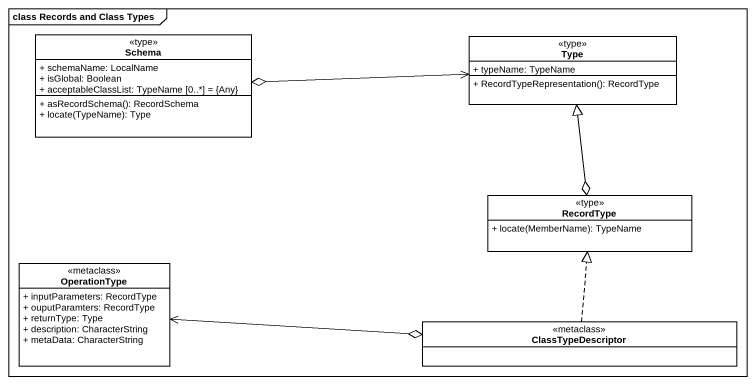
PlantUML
@startuml
mainframe class Records and Class Types
hide circle
hide empty members
skinparam classAttributeIconSize 0
class Schema <<type>> {
  + schemaName: LocalName
  + isGlobal: Boolean
  + acceptableClassList: TypeName [0..*] = {Any}
  + asRecordSchema(): RecordSchema
  + locate(TypeName): Type
}
class Type <<type>> {
  + typeName: TypeName
  + RecordTypeRepresentation(): RecordType
}
class RecordType <<type>> {
  + locate(MemberName): TypeName
}
class OperationType <<metaclass>> {
  + inputParameters: RecordType
  + ouputParamters: RecordType
  + returnType: Type
  + description: CharacterString
  + metaData: CharacterString
}
class ClassTypeDescriptor <<metaclass>>
Schema o-right-> Type
RecordType o-up-> Type
RecordType -up-|> Type
ClassTypeDescriptor .up.|> RecordType
ClassTypeDescriptor o-left-> OperationType
@enduml
